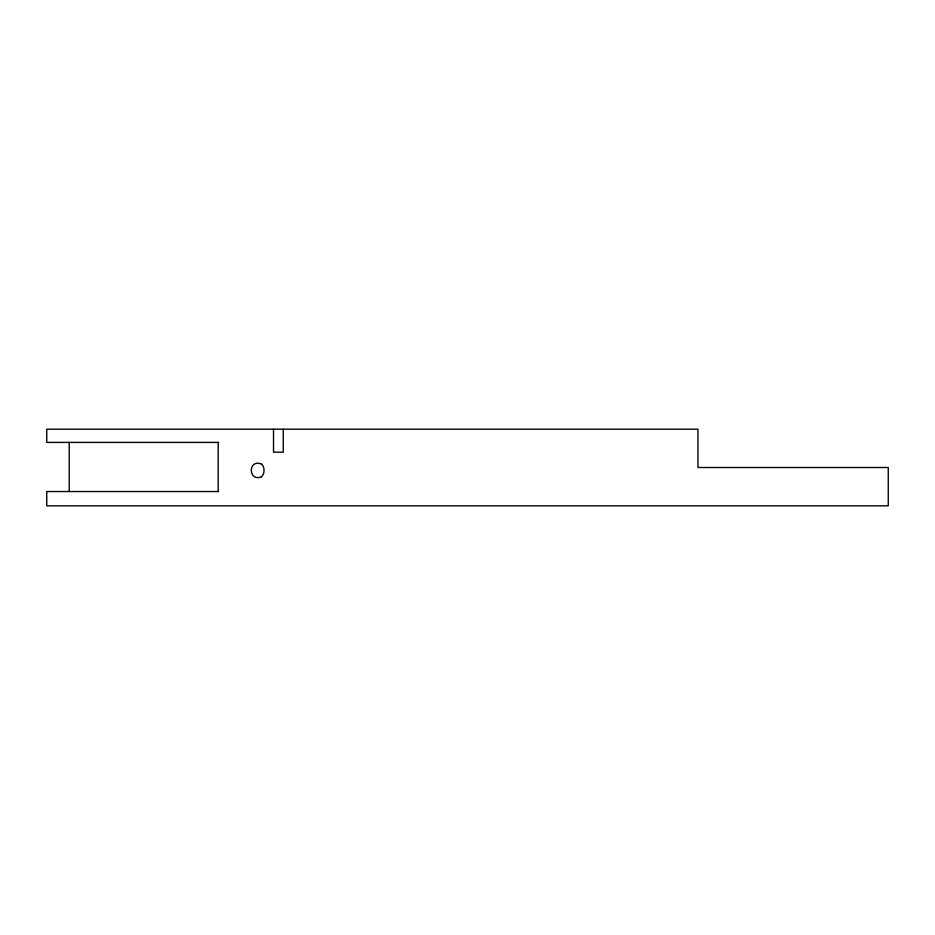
<?xml version="1.0" encoding="UTF-8"?>
<svg xmlns="http://www.w3.org/2000/svg" width="935" height="935" viewBox="0 0 935 935"><rect width="100%" height="100%" fill="white"/><g stroke="black" fill="none" stroke-linecap="round" stroke-linejoin="round"><path stroke-width="1.4" d="M261.438 476.792C248.172 482.226 247.728 458.653 261.438 464.041M218.638 442.407L46.75 442.407L46.75 429.188L697.954 429.188L697.954 467.5L888.25 467.5L888.25 505.812L46.75 505.812L46.75 491.529L218.638 491.529M283.247 429.188L283.247 452.178L273.511 452.178L273.511 429.188M218.206 442.407L218.206 491.529M69.202 442.407L69.202 491.529M261.438 464.041A7.281 5.014 90 0 1 264.032 470.422A7.281 5.014 90 0 1 261.438 476.792"/></g></svg>
